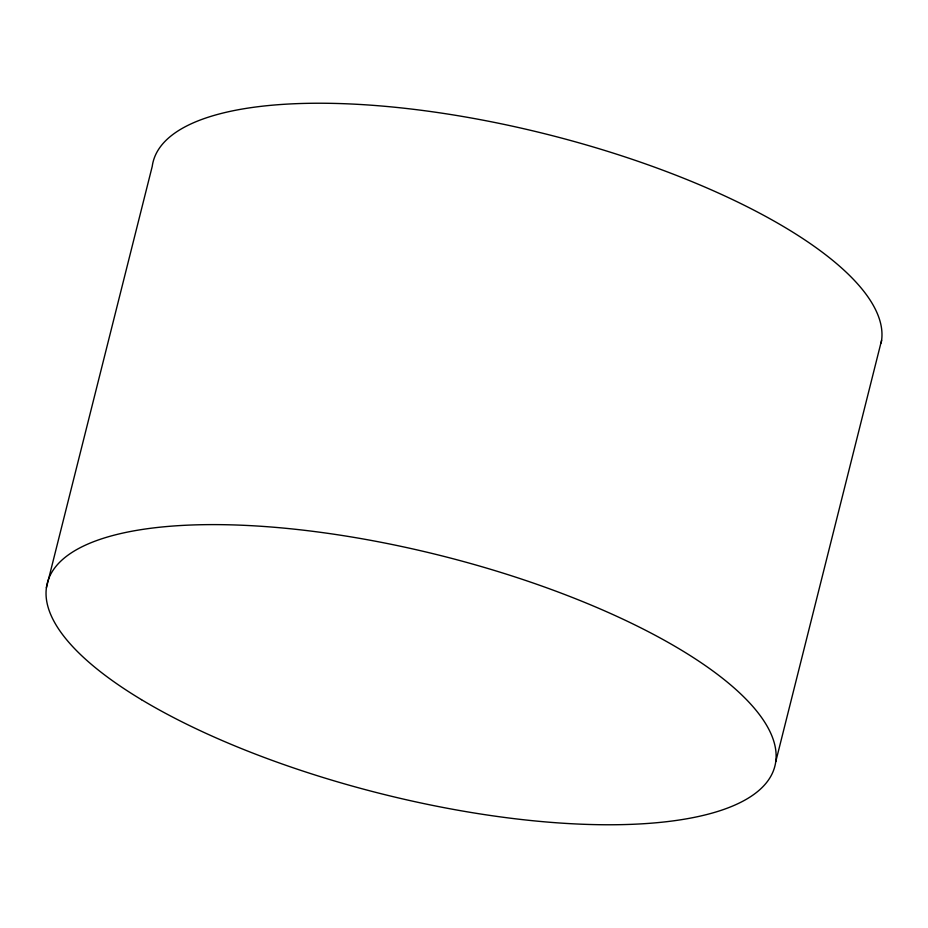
<?xml version="1.0" encoding="UTF-8"?>
<svg xmlns="http://www.w3.org/2000/svg" width="928" height="928" viewBox="0 0 928 928"><rect width="100%" height="100%" fill="white"/><g stroke="black" fill="none" stroke-linecap="round" stroke-linejoin="round"><path stroke-width="1.39" d="M46.4 587.726L152.238 166.356A375.132 122.751 14.1 0 1 537.59 131.985A375.132 122.751 14.1 0 1 881.136 343.024M775.762 761.644L881.6 340.274M141.508 699.689A375.132 122.751 14.1 0 0 759.046 790.343A375.132 122.751 14.1 0 0 332.676 534.029A375.132 122.751 14.1 0 0 141.508 699.689"/></g></svg>
